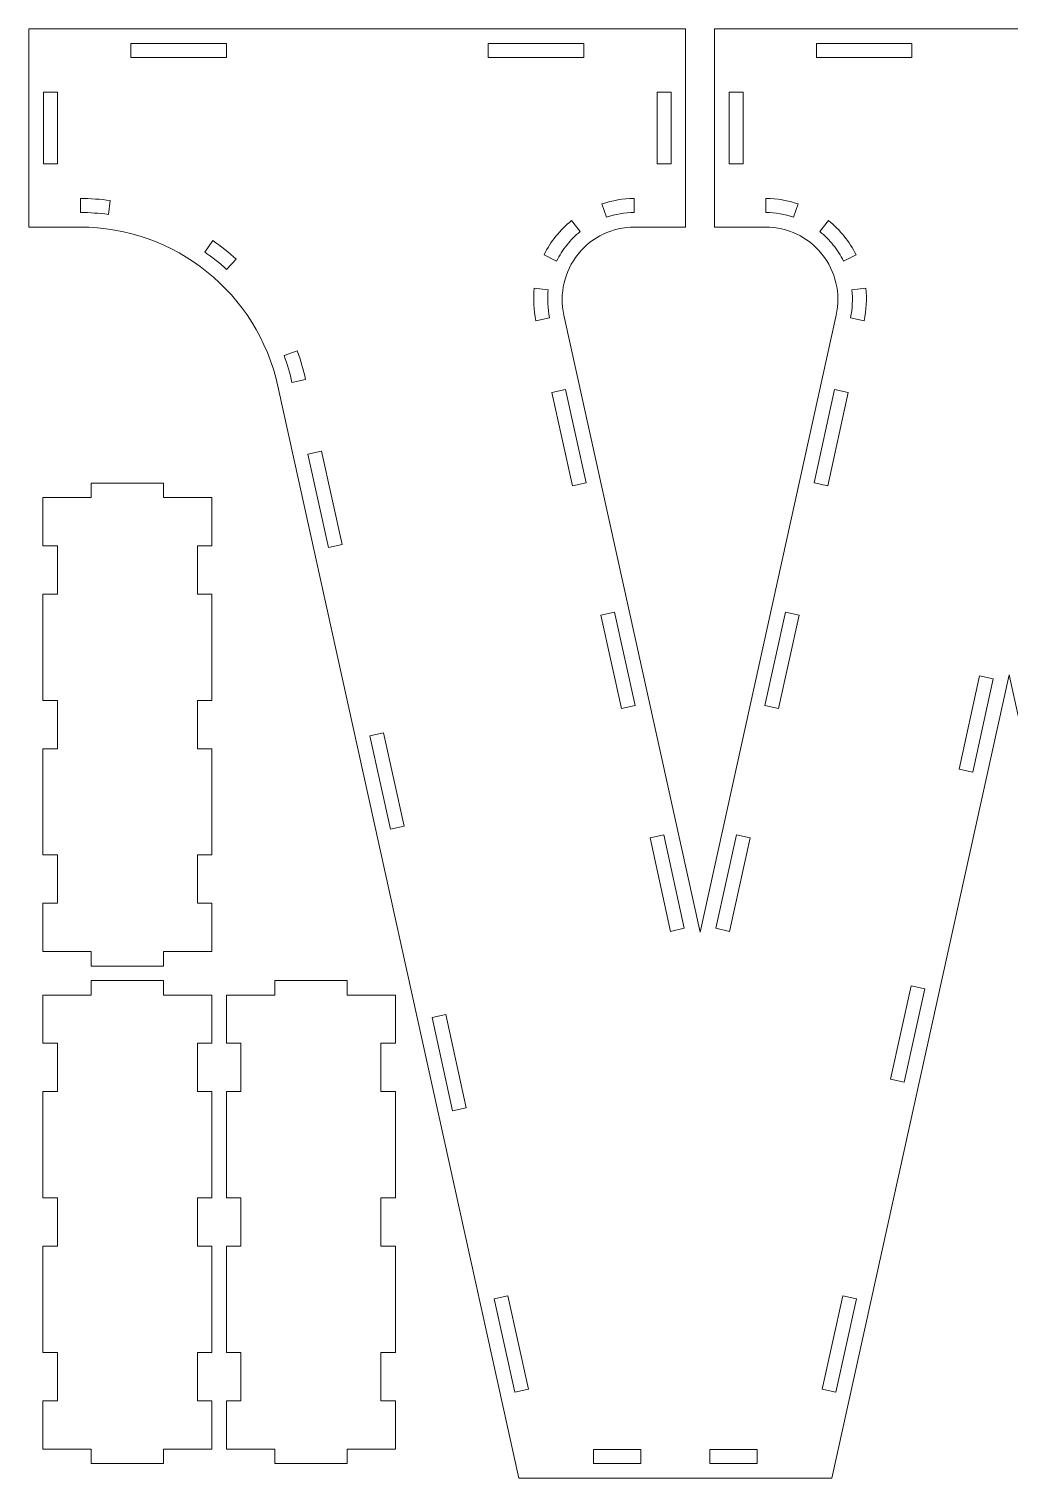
# Model space of a CAD drawing. Header units: millimetres. Extents: x -375 to 375, y -739 to 739.
# Drawn here: x -374.5 to -171.5, y -429.9 to -129.9 of the extents above; entities that cross this region are included whole.
import ezdxf

# ---------------------------------------------------------------- set-up
doc = ezdxf.new("R2010")
doc.units = ezdxf.units.MM
doc.header["$MEASUREMENT"] = 0
doc.layers.add('Camada 1', color=7, linetype='Continuous')

msp = doc.modelspace()

# ---------------------------------------------------------------- linework, layer by layer
at = {"layer": 'Camada 1', "color": 250, "lineweight": 20}
for points, knots in [([(-235.5279, -316.9664), (-235.5279, -316.9664), (-207.3209, -189.1781), (-207.3209, -189.1781), (-207.3209, -189.1781), (-206.3452, -184.7577), (-207.4393, -180.0799), (-210.2744, -176.5509), (-210.2744, -176.5509), (-213.1214, -173.0069), (-217.4222, -170.945), (-221.9682, -170.945), (-221.9682, -170.945), (-221.9682, -170.945), (-232.5279, -170.945), (-232.5279, -170.945), (-232.5279, -170.945), (-232.5279, -170.945), (-232.5279, -129.945), (-232.5279, -129.945), (-232.5279, -129.945), (-232.5279, -129.945), (-110.5281, -129.945), (-110.5281, -129.945), (-110.5281, -129.945), (-110.5281, -129.945), (-110.5281, -170.945), (-110.5281, -170.945), (-110.5281, -170.945), (-110.5281, -170.945), (-121.0878, -170.945), (-121.0878, -170.945), (-121.0878, -170.945), (-125.6337, -170.945), (-129.9346, -173.0067), (-132.7816, -176.5507), (-132.7816, -176.5507), (-135.6166, -180.0799), (-136.7109, -184.7576), (-135.7351, -189.1781), (-135.7351, -189.1781), (-135.7351, -189.1781), (-107.5281, -316.9664), (-107.5281, -316.9664), (-107.5281, -316.9664), (-107.5281, -316.9664), (-79.321, -189.1781), (-79.321, -189.1781), (-79.321, -189.1781), (-78.3453, -184.7577), (-79.4394, -180.0799), (-82.2745, -176.5509), (-82.2745, -176.5509), (-85.1215, -173.0069), (-89.4223, -170.945), (-93.9683, -170.945), (-93.9683, -170.945), (-93.9683, -170.945), (-104.5281, -170.945), (-104.5281, -170.945), (-104.5281, -170.945), (-104.5281, -170.945), (-104.5281, -129.945), (-104.5281, -129.945), (-104.5281, -129.945), (-104.5281, -129.945), (31.4718, -129.945), (31.4718, -129.945), (31.4718, -129.945), (31.4718, -129.945), (31.4718, -170.945), (31.4718, -170.945), (31.4718, -170.945), (31.4718, -170.945), (20.9121, -170.945), (20.9121, -170.945), (20.9121, -170.945), (1.2041, -170.945), (-15.8527, -184.6472), (-20.1006, -203.892), (-20.1006, -203.892), (-20.1006, -203.892), (-69.9977, -429.9447), (-69.9977, -429.9447), (-69.9977, -429.9447), (-69.9977, -429.9447), (-134.8176, -429.9447), (-134.8176, -429.9447), (-134.8176, -429.9447), (-134.8176, -429.9447), (-171.528, -263.6334), (-171.528, -263.6334), (-171.528, -263.6334), (-171.528, -263.6334), (-208.2384, -429.9447), (-208.2384, -429.9447), (-208.2384, -429.9447), (-208.2384, -429.9447), (-273.0583, -429.9447), (-273.0583, -429.9447), (-273.0583, -429.9447), (-273.0583, -429.9447), (-322.9555, -203.892), (-322.9555, -203.892), (-322.9555, -203.892), (-327.2034, -184.6473), (-344.2601, -170.945), (-363.9681, -170.945), (-363.9681, -170.945), (-363.9681, -170.945), (-374.5278, -170.945), (-374.5278, -170.945), (-374.5278, -170.945), (-374.5278, -170.945), (-374.5278, -129.945), (-374.5278, -129.945), (-374.5278, -129.945), (-374.5278, -129.945), (-238.5279, -129.945), (-238.5279, -129.945), (-238.5279, -129.945), (-238.5279, -129.945), (-238.5279, -170.945), (-238.5279, -170.945), (-238.5279, -170.945), (-238.5279, -170.945), (-249.0876, -170.945), (-249.0876, -170.945), (-249.0876, -170.945), (-253.6335, -170.945), (-257.9345, -173.0067), (-260.7815, -176.5507), (-260.7815, -176.5507), (-263.6165, -180.0799), (-264.7108, -184.7576), (-263.735, -189.1781), (-263.735, -189.1781), (-263.735, -189.1781), (-235.5279, -316.9664), (-235.5279, -316.9664)], [0, 0, 0, 0, 0.02777778, 0.02777778, 0.02777778, 0.02777778, 0.05555556, 0.05555556, 0.05555556, 0.05555556, 0.08333333, 0.08333333, 0.08333333, 0.08333333, 0.11111111, 0.11111111, 0.11111111, 0.11111111, 0.13888889, 0.13888889, 0.13888889, 0.13888889, 0.16666667, 0.16666667, 0.16666667, 0.16666667, 0.19444444, 0.19444444, 0.19444444, 0.19444444, 0.22222222, 0.22222222, 0.22222222, 0.22222222, 0.25, 0.25, 0.25, 0.25, 0.27777778, 0.27777778, 0.27777778, 0.27777778, 0.30555556, 0.30555556, 0.30555556, 0.30555556, 0.33333333, 0.33333333, 0.33333333, 0.33333333, 0.36111111, 0.36111111, 0.36111111, 0.36111111, 0.38888889, 0.38888889, 0.38888889, 0.38888889, 0.41666667, 0.41666667, 0.41666667, 0.41666667, 0.44444444, 0.44444444, 0.44444444, 0.44444444, 0.47222222, 0.47222222, 0.47222222, 0.47222222, 0.5, 0.5, 0.5, 0.5, 0.52777778, 0.52777778, 0.52777778, 0.52777778, 0.55555556, 0.55555556, 0.55555556, 0.55555556, 0.58333333, 0.58333333, 0.58333333, 0.58333333, 0.61111111, 0.61111111, 0.61111111, 0.61111111, 0.63888889, 0.63888889, 0.63888889, 0.63888889, 0.66666667, 0.66666667, 0.66666667, 0.66666667, 0.69444444, 0.69444444, 0.69444444, 0.69444444, 0.72222222, 0.72222222, 0.72222222, 0.72222222, 0.75, 0.75, 0.75, 0.75, 0.77777778, 0.77777778, 0.77777778, 0.77777778, 0.80555556, 0.80555556, 0.80555556, 0.80555556, 0.83333333, 0.83333333, 0.83333333, 0.83333333, 0.86111111, 0.86111111, 0.86111111, 0.86111111, 0.88888889, 0.88888889, 0.88888889, 0.88888889, 0.91666667, 0.91666667, 0.91666667, 0.91666667, 0.94444444, 0.94444444, 0.94444444, 0.94444444, 1, 1, 1, 1]), ([(-353.4278, -132.945), (-353.4278, -132.945), (-353.4278, -135.845), (-353.4278, -135.845), (-353.4278, -135.845), (-353.4278, -135.845), (-333.6278, -135.845), (-333.6278, -135.845), (-333.6278, -135.845), (-333.6278, -135.845), (-333.6278, -132.945), (-333.6278, -132.945), (-333.6278, -132.945), (-333.6278, -132.945), (-353.4278, -132.945), (-353.4278, -132.945)], [0, 0, 0, 0, 0.2, 0.2, 0.2, 0.2, 0.4, 0.4, 0.4, 0.4, 0.6, 0.6, 0.6, 0.6, 1, 1, 1, 1]), ([(-279.4279, -132.945), (-279.4279, -132.945), (-279.4279, -135.845), (-279.4279, -135.845), (-279.4279, -135.845), (-279.4279, -135.845), (-259.6279, -135.845), (-259.6279, -135.845), (-259.6279, -135.845), (-259.6279, -135.845), (-259.6279, -132.945), (-259.6279, -132.945), (-259.6279, -132.945), (-259.6279, -132.945), (-279.4279, -132.945), (-279.4279, -132.945)], [0, 0, 0, 0, 0.2, 0.2, 0.2, 0.2, 0.4, 0.4, 0.4, 0.4, 0.6, 0.6, 0.6, 0.6, 1, 1, 1, 1]), ([(-211.428, -132.945), (-211.428, -132.945), (-211.428, -135.845), (-211.428, -135.845), (-211.428, -135.845), (-211.428, -135.845), (-191.628, -135.845), (-191.628, -135.845), (-191.628, -135.845), (-191.628, -135.845), (-191.628, -132.945), (-191.628, -132.945), (-191.628, -132.945), (-191.628, -132.945), (-211.428, -132.945), (-211.428, -132.945)], [0, 0, 0, 0, 0.2, 0.2, 0.2, 0.2, 0.4, 0.4, 0.4, 0.4, 0.6, 0.6, 0.6, 0.6, 1, 1, 1, 1]), ([(-371.5278, -157.845), (-371.5278, -157.845), (-368.6278, -157.845), (-368.6278, -157.845), (-368.6278, -157.845), (-368.6278, -157.845), (-368.6278, -143.045), (-368.6278, -143.045), (-368.6278, -143.045), (-368.6278, -143.045), (-371.5278, -143.045), (-371.5278, -143.045), (-371.5278, -143.045), (-371.5278, -143.045), (-371.5278, -157.845), (-371.5278, -157.845)], [0, 0, 0, 0, 0.2, 0.2, 0.2, 0.2, 0.4, 0.4, 0.4, 0.4, 0.6, 0.6, 0.6, 0.6, 1, 1, 1, 1]), ([(-241.5279, -143.045), (-241.5279, -143.045), (-244.4279, -143.045), (-244.4279, -143.045), (-244.4279, -143.045), (-244.4279, -143.045), (-244.4279, -157.845), (-244.4279, -157.845), (-244.4279, -157.845), (-244.4279, -157.845), (-241.5279, -157.845), (-241.5279, -157.845), (-241.5279, -157.845), (-241.5279, -157.845), (-241.5279, -143.045), (-241.5279, -143.045)], [0, 0, 0, 0, 0.2, 0.2, 0.2, 0.2, 0.4, 0.4, 0.4, 0.4, 0.6, 0.6, 0.6, 0.6, 1, 1, 1, 1]), ([(-229.5279, -157.845), (-229.5279, -157.845), (-226.6279, -157.845), (-226.6279, -157.845), (-226.6279, -157.845), (-226.6279, -157.845), (-226.6279, -143.045), (-226.6279, -143.045), (-226.6279, -143.045), (-226.6279, -143.045), (-229.5279, -143.045), (-229.5279, -143.045), (-229.5279, -143.045), (-229.5279, -143.045), (-229.5279, -157.845), (-229.5279, -157.845)], [0, 0, 0, 0, 0.2, 0.2, 0.2, 0.2, 0.4, 0.4, 0.4, 0.4, 0.6, 0.6, 0.6, 0.6, 1, 1, 1, 1]), ([(-358.0803, -168.3296), (-358.0803, -168.3296), (-357.6948, -165.4576), (-357.6948, -165.4576), (-357.6948, -165.4576), (-359.741, -165.1872), (-361.8042, -165.0494), (-363.8681, -165.0451), (-363.8681, -165.0451), (-363.8681, -165.0451), (-363.8681, -167.9461), (-363.8681, -167.9461), (-363.8681, -167.9461), (-361.9115, -167.9504), (-359.9792, -168.0801), (-358.0803, -168.3296)], [0, 0, 0, 0, 0.2, 0.2, 0.2, 0.2, 0.4, 0.4, 0.4, 0.4, 0.6, 0.6, 0.6, 0.6, 1, 1, 1, 1]), ([(-249.1876, -167.9457), (-249.1876, -167.9457), (-249.1876, -165.0452), (-249.1876, -165.0452), (-249.1876, -165.0452), (-251.4578, -165.0561), (-253.7147, -165.4377), (-255.8623, -166.1735), (-255.8623, -166.1735), (-255.8623, -166.1735), (-254.909, -168.9127), (-254.909, -168.9127), (-254.909, -168.9127), (-253.087, -168.2899), (-251.1571, -167.9566), (-249.1876, -167.9457)], [0, 0, 0, 0, 0.2, 0.2, 0.2, 0.2, 0.4, 0.4, 0.4, 0.4, 0.6, 0.6, 0.6, 0.6, 1, 1, 1, 1]), ([(-216.1469, -168.9127), (-216.1469, -168.9127), (-215.1936, -166.1735), (-215.1936, -166.1735), (-215.1936, -166.1735), (-217.3412, -165.4377), (-219.5981, -165.0561), (-221.8683, -165.0452), (-221.8683, -165.0452), (-221.8683, -165.0452), (-221.8683, -167.9457), (-221.8683, -167.9457), (-221.8683, -167.9457), (-219.8988, -167.9566), (-217.9688, -168.2898), (-216.1469, -168.9127)], [0, 0, 0, 0, 0.2, 0.2, 0.2, 0.2, 0.4, 0.4, 0.4, 0.4, 0.6, 0.6, 0.6, 0.6, 1, 1, 1, 1]), ([(-260.3405, -171.8964), (-260.3405, -171.8964), (-262.141, -169.6227), (-262.141, -169.6227), (-262.141, -169.6227), (-264.5376, -171.5393), (-266.4848, -173.9632), (-267.8398, -176.7166), (-267.8398, -176.7166), (-267.8398, -176.7166), (-265.2314, -177.9847), (-265.2314, -177.9847), (-265.2314, -177.9847), (-264.6559, -176.8175), (-263.9507, -175.7056), (-263.1203, -174.6719), (-263.1203, -174.6719), (-262.2899, -173.6382), (-261.3562, -172.7099), (-260.3405, -171.8964)], [0, 0, 0, 0, 0.16666667, 0.16666667, 0.16666667, 0.16666667, 0.33333333, 0.33333333, 0.33333333, 0.33333333, 0.5, 0.5, 0.5, 0.5, 0.66666667, 0.66666667, 0.66666667, 0.66666667, 1, 1, 1, 1]), ([(-205.8245, -177.9847), (-205.8245, -177.9847), (-203.2161, -176.7166), (-203.2161, -176.7166), (-203.2161, -176.7166), (-204.5711, -173.9632), (-206.5183, -171.5393), (-208.9149, -169.6227), (-208.9149, -169.6227), (-208.9149, -169.6227), (-210.7155, -171.8964), (-210.7155, -171.8964), (-210.7155, -171.8964), (-209.6998, -172.7099), (-208.766, -173.6383), (-207.9356, -174.672), (-207.9356, -174.672), (-207.1052, -175.7057), (-206.4, -176.8175), (-205.8245, -177.9847)], [0, 0, 0, 0, 0.16666667, 0.16666667, 0.16666667, 0.16666667, 0.33333333, 0.33333333, 0.33333333, 0.33333333, 0.5, 0.5, 0.5, 0.5, 0.66666667, 0.66666667, 0.66666667, 0.66666667, 1, 1, 1, 1]), ([(-333.5835, -179.7528), (-333.5835, -179.7528), (-331.6202, -177.6177), (-331.6202, -177.6177), (-331.6202, -177.6177), (-333.1424, -176.2239), (-334.7545, -174.9289), (-336.4436, -173.7428), (-336.4436, -173.7428), (-336.4436, -173.7428), (-338.1054, -176.1202), (-338.1054, -176.1202), (-338.1054, -176.1202), (-336.5219, -177.2329), (-335.0113, -178.4463), (-333.5835, -179.7528)], [0, 0, 0, 0, 0.2, 0.2, 0.2, 0.2, 0.4, 0.4, 0.4, 0.4, 0.6, 0.6, 0.6, 0.6, 1, 1, 1, 1]), ([(-266.9742, -183.9314), (-266.9742, -183.9314), (-269.8546, -183.5911), (-269.8546, -183.5911), (-269.8546, -183.5911), (-270.1098, -185.8438), (-269.9956, -188.1359), (-269.5176, -190.352), (-269.5176, -190.352), (-269.5176, -190.352), (-266.6854, -189.7269), (-266.6854, -189.7269), (-266.6854, -189.7269), (-267.0992, -187.8013), (-267.1898, -185.8448), (-266.9742, -183.9314)], [0, 0, 0, 0, 0.2, 0.2, 0.2, 0.2, 0.4, 0.4, 0.4, 0.4, 0.6, 0.6, 0.6, 0.6, 1, 1, 1, 1]), ([(-204.3705, -189.7269), (-204.3705, -189.7269), (-201.5383, -190.352), (-201.5383, -190.352), (-201.5383, -190.352), (-201.0603, -188.1359), (-200.9461, -185.8439), (-201.2013, -183.5912), (-201.2013, -183.5912), (-201.2013, -183.5912), (-204.0816, -183.9314), (-204.0816, -183.9314), (-204.0816, -183.9314), (-203.8662, -185.8449), (-203.9566, -187.8013), (-204.3705, -189.7269)], [0, 0, 0, 0, 0.2, 0.2, 0.2, 0.2, 0.4, 0.4, 0.4, 0.4, 0.6, 0.6, 0.6, 0.6, 1, 1, 1, 1]), ([(-320.0486, -203.148), (-320.0486, -203.148), (-317.2158, -202.5227), (-317.2158, -202.5227), (-317.2158, -202.5227), (-317.6649, -200.5082), (-318.2443, -198.5232), (-318.9493, -196.5834), (-318.9493, -196.5834), (-318.9493, -196.5834), (-321.6706, -197.5789), (-321.6706, -197.5789), (-321.6706, -197.5789), (-321.0177, -199.3794), (-320.4745, -201.2382), (-320.0486, -203.148)], [0, 0, 0, 0, 0.2, 0.2, 0.2, 0.2, 0.4, 0.4, 0.4, 0.4, 0.6, 0.6, 0.6, 0.6, 1, 1, 1, 1]), ([(-263.4098, -204.5698), (-263.4098, -204.5698), (-266.2416, -205.1948), (-266.2416, -205.1948), (-266.2416, -205.1948), (-266.2416, -205.1948), (-261.9738, -224.5294), (-261.9738, -224.5294), (-261.9738, -224.5294), (-261.9738, -224.5294), (-259.142, -223.9044), (-259.142, -223.9044), (-259.142, -223.9044), (-259.142, -223.9044), (-263.4098, -204.5698), (-263.4098, -204.5698)], [0, 0, 0, 0, 0.2, 0.2, 0.2, 0.2, 0.4, 0.4, 0.4, 0.4, 0.6, 0.6, 0.6, 0.6, 1, 1, 1, 1]), ([(-211.9139, -223.9044), (-211.9139, -223.9044), (-209.0821, -224.5294), (-209.0821, -224.5294), (-209.0821, -224.5294), (-209.0821, -224.5294), (-204.8143, -205.1948), (-204.8143, -205.1948), (-204.8143, -205.1948), (-204.8143, -205.1948), (-207.6461, -204.5698), (-207.6461, -204.5698), (-207.6461, -204.5698), (-207.6461, -204.5698), (-211.9139, -223.9044), (-211.9139, -223.9044)], [0, 0, 0, 0, 0.2, 0.2, 0.2, 0.2, 0.4, 0.4, 0.4, 0.4, 0.6, 0.6, 0.6, 0.6, 1, 1, 1, 1]), ([(-312.5035, -237.325), (-312.5035, -237.325), (-309.6717, -236.7), (-309.6717, -236.7), (-309.6717, -236.7), (-309.6717, -236.7), (-313.9395, -217.3654), (-313.9395, -217.3654), (-313.9395, -217.3654), (-313.9395, -217.3654), (-316.7713, -217.9905), (-316.7713, -217.9905), (-316.7713, -217.9905), (-316.7713, -217.9905), (-312.5035, -237.325), (-312.5035, -237.325)], [0, 0, 0, 0, 0.2, 0.2, 0.2, 0.2, 0.4, 0.4, 0.4, 0.4, 0.6, 0.6, 0.6, 0.6, 1, 1, 1, 1]), ([(-336.6278, -320.9447), (-336.6278, -320.9447), (-346.6278, -320.9447), (-346.6278, -320.9447), (-346.6278, -320.9447), (-346.6278, -320.9447), (-346.6278, -323.9447), (-346.6278, -323.9447), (-346.6278, -323.9447), (-346.6278, -323.9447), (-361.6278, -323.9447), (-361.6278, -323.9447), (-361.6278, -323.9447), (-361.6278, -323.9447), (-361.6278, -320.9447), (-361.6278, -320.9447), (-361.6278, -320.9447), (-361.6278, -320.9447), (-371.6278, -320.9447), (-371.6278, -320.9447), (-371.6278, -320.9447), (-371.6278, -320.9447), (-371.6278, -310.9447), (-371.6278, -310.9447), (-371.6278, -310.9447), (-371.6278, -310.9447), (-368.6278, -310.9447), (-368.6278, -310.9447), (-368.6278, -310.9447), (-368.6278, -310.9447), (-368.6278, -300.9447), (-368.6278, -300.9447), (-368.6278, -300.9447), (-368.6278, -300.9447), (-371.6278, -300.9447), (-371.6278, -300.9447), (-371.6278, -300.9447), (-371.6278, -300.9447), (-371.6278, -278.9447), (-371.6278, -278.9447), (-371.6278, -278.9447), (-371.6278, -278.9447), (-368.6278, -278.9447), (-368.6278, -278.9447), (-368.6278, -278.9447), (-368.6278, -278.9447), (-368.6278, -268.9447), (-368.6278, -268.9447), (-368.6278, -268.9447), (-368.6278, -268.9447), (-371.6278, -268.9447), (-371.6278, -268.9447), (-371.6278, -268.9447), (-371.6278, -268.9447), (-371.6278, -246.9447), (-371.6278, -246.9447), (-371.6278, -246.9447), (-371.6278, -246.9447), (-368.6278, -246.9447), (-368.6278, -246.9447), (-368.6278, -246.9447), (-368.6278, -246.9447), (-368.6278, -236.9447), (-368.6278, -236.9447), (-368.6278, -236.9447), (-368.6278, -236.9447), (-371.6278, -236.9447), (-371.6278, -236.9447), (-371.6278, -236.9447), (-371.6278, -236.9447), (-371.6278, -226.9447), (-371.6278, -226.9447), (-371.6278, -226.9447), (-371.6278, -226.9447), (-361.6278, -226.9447), (-361.6278, -226.9447), (-361.6278, -226.9447), (-361.6278, -226.9447), (-361.6278, -223.9447), (-361.6278, -223.9447), (-361.6278, -223.9447), (-361.6278, -223.9447), (-346.6278, -223.9447), (-346.6278, -223.9447), (-346.6278, -223.9447), (-346.6278, -223.9447), (-346.6278, -226.9447), (-346.6278, -226.9447), (-346.6278, -226.9447), (-346.6278, -226.9447), (-336.6278, -226.9447), (-336.6278, -226.9447), (-336.6278, -226.9447), (-336.6278, -226.9447), (-336.6278, -236.9447), (-336.6278, -236.9447), (-336.6278, -236.9447), (-336.6278, -236.9447), (-339.6278, -236.9447), (-339.6278, -236.9447), (-339.6278, -236.9447), (-339.6278, -236.9447), (-339.6278, -246.9447), (-339.6278, -246.9447), (-339.6278, -246.9447), (-339.6278, -246.9447), (-336.6278, -246.9447), (-336.6278, -246.9447), (-336.6278, -246.9447), (-336.6278, -246.9447), (-336.6278, -268.9447), (-336.6278, -268.9447), (-336.6278, -268.9447), (-336.6278, -268.9447), (-339.6278, -268.9447), (-339.6278, -268.9447), (-339.6278, -268.9447), (-339.6278, -268.9447), (-339.6278, -278.9447), (-339.6278, -278.9447), (-339.6278, -278.9447), (-339.6278, -278.9447), (-336.6278, -278.9447), (-336.6278, -278.9447), (-336.6278, -278.9447), (-336.6278, -278.9447), (-336.6278, -300.9447), (-336.6278, -300.9447), (-336.6278, -300.9447), (-336.6278, -300.9447), (-339.6278, -300.9447), (-339.6278, -300.9447), (-339.6278, -300.9447), (-339.6278, -300.9447), (-339.6278, -310.9447), (-339.6278, -310.9447), (-339.6278, -310.9447), (-339.6278, -310.9447), (-336.6278, -310.9447), (-336.6278, -310.9447), (-336.6278, -310.9447), (-336.6278, -310.9447), (-336.6278, -320.9447), (-336.6278, -320.9447)], [0, 0, 0, 0, 0.02702703, 0.02702703, 0.02702703, 0.02702703, 0.05405405, 0.05405405, 0.05405405, 0.05405405, 0.08108108, 0.08108108, 0.08108108, 0.08108108, 0.10810811, 0.10810811, 0.10810811, 0.10810811, 0.13513514, 0.13513514, 0.13513514, 0.13513514, 0.16216216, 0.16216216, 0.16216216, 0.16216216, 0.18918919, 0.18918919, 0.18918919, 0.18918919, 0.21621622, 0.21621622, 0.21621622, 0.21621622, 0.24324324, 0.24324324, 0.24324324, 0.24324324, 0.27027027, 0.27027027, 0.27027027, 0.27027027, 0.2972973, 0.2972973, 0.2972973, 0.2972973, 0.32432432, 0.32432432, 0.32432432, 0.32432432, 0.35135135, 0.35135135, 0.35135135, 0.35135135, 0.37837838, 0.37837838, 0.37837838, 0.37837838, 0.40540541, 0.40540541, 0.40540541, 0.40540541, 0.43243243, 0.43243243, 0.43243243, 0.43243243, 0.45945946, 0.45945946, 0.45945946, 0.45945946, 0.48648649, 0.48648649, 0.48648649, 0.48648649, 0.51351351, 0.51351351, 0.51351351, 0.51351351, 0.54054054, 0.54054054, 0.54054054, 0.54054054, 0.56756757, 0.56756757, 0.56756757, 0.56756757, 0.59459459, 0.59459459, 0.59459459, 0.59459459, 0.62162162, 0.62162162, 0.62162162, 0.62162162, 0.64864865, 0.64864865, 0.64864865, 0.64864865, 0.67567568, 0.67567568, 0.67567568, 0.67567568, 0.7027027, 0.7027027, 0.7027027, 0.7027027, 0.72972973, 0.72972973, 0.72972973, 0.72972973, 0.75675676, 0.75675676, 0.75675676, 0.75675676, 0.78378378, 0.78378378, 0.78378378, 0.78378378, 0.81081081, 0.81081081, 0.81081081, 0.81081081, 0.83783784, 0.83783784, 0.83783784, 0.83783784, 0.86486486, 0.86486486, 0.86486486, 0.86486486, 0.89189189, 0.89189189, 0.89189189, 0.89189189, 0.91891892, 0.91891892, 0.91891892, 0.91891892, 0.94594595, 0.94594595, 0.94594595, 0.94594595, 1, 1, 1, 1]), ([(-253.2301, -250.6875), (-253.2301, -250.6875), (-256.0619, -251.3125), (-256.0619, -251.3125), (-256.0619, -251.3125), (-256.0619, -251.3125), (-251.7941, -270.6471), (-251.7941, -270.6471), (-251.7941, -270.6471), (-251.7941, -270.6471), (-248.9623, -270.0221), (-248.9623, -270.0221), (-248.9623, -270.0221), (-248.9623, -270.0221), (-253.2301, -250.6875), (-253.2301, -250.6875)], [0, 0, 0, 0, 0.2, 0.2, 0.2, 0.2, 0.4, 0.4, 0.4, 0.4, 0.6, 0.6, 0.6, 0.6, 1, 1, 1, 1]), ([(-222.0936, -270.0221), (-222.0936, -270.0221), (-219.2618, -270.6471), (-219.2618, -270.6471), (-219.2618, -270.6471), (-219.2618, -270.6471), (-214.994, -251.3125), (-214.994, -251.3125), (-214.994, -251.3125), (-214.994, -251.3125), (-217.8258, -250.6875), (-217.8258, -250.6875), (-217.8258, -250.6875), (-217.8258, -250.6875), (-222.0936, -270.0221), (-222.0936, -270.0221)], [0, 0, 0, 0, 0.2, 0.2, 0.2, 0.2, 0.4, 0.4, 0.4, 0.4, 0.6, 0.6, 0.6, 0.6, 1, 1, 1, 1]), ([(-174.7827, -264.4603), (-174.7827, -264.4603), (-177.6145, -263.8352), (-177.6145, -263.8352), (-177.6145, -263.8352), (-177.6145, -263.8352), (-181.8823, -283.1697), (-181.8823, -283.1697), (-181.8823, -283.1697), (-181.8823, -283.1697), (-179.0505, -283.7947), (-179.0505, -283.7947), (-179.0505, -283.7947), (-179.0505, -283.7947), (-174.7827, -264.4603), (-174.7827, -264.4603)], [0, 0, 0, 0, 0.2, 0.2, 0.2, 0.2, 0.4, 0.4, 0.4, 0.4, 0.6, 0.6, 0.6, 0.6, 1, 1, 1, 1]), ([(-299.6367, -295.6166), (-299.6367, -295.6166), (-296.8048, -294.9915), (-296.8048, -294.9915), (-296.8048, -294.9915), (-296.8048, -294.9915), (-301.0726, -275.657), (-301.0726, -275.657), (-301.0726, -275.657), (-301.0726, -275.657), (-303.9044, -276.282), (-303.9044, -276.282), (-303.9044, -276.282), (-303.9044, -276.282), (-299.6367, -295.6166), (-299.6367, -295.6166)], [0, 0, 0, 0, 0.2, 0.2, 0.2, 0.2, 0.4, 0.4, 0.4, 0.4, 0.6, 0.6, 0.6, 0.6, 1, 1, 1, 1]), ([(-243.0504, -296.8051), (-243.0504, -296.8051), (-245.8822, -297.4301), (-245.8822, -297.4301), (-245.8822, -297.4301), (-245.8822, -297.4301), (-241.6144, -316.7647), (-241.6144, -316.7647), (-241.6144, -316.7647), (-241.6144, -316.7647), (-238.7826, -316.1396), (-238.7826, -316.1396), (-238.7826, -316.1396), (-238.7826, -316.1396), (-243.0504, -296.8051), (-243.0504, -296.8051)], [0, 0, 0, 0, 0.2, 0.2, 0.2, 0.2, 0.4, 0.4, 0.4, 0.4, 0.6, 0.6, 0.6, 0.6, 1, 1, 1, 1]), ([(-232.2732, -316.1396), (-232.2732, -316.1396), (-229.4414, -316.7647), (-229.4414, -316.7647), (-229.4414, -316.7647), (-229.4414, -316.7647), (-225.1736, -297.4301), (-225.1736, -297.4301), (-225.1736, -297.4301), (-225.1736, -297.4301), (-228.0054, -296.8051), (-228.0054, -296.8051), (-228.0054, -296.8051), (-228.0054, -296.8051), (-232.2732, -316.1396), (-232.2732, -316.1396)], [0, 0, 0, 0, 0.2, 0.2, 0.2, 0.2, 0.4, 0.4, 0.4, 0.4, 0.6, 0.6, 0.6, 0.6, 1, 1, 1, 1]), ([(-336.6278, -329.9447), (-336.6278, -329.9447), (-346.6278, -329.9447), (-346.6278, -329.9447), (-346.6278, -329.9447), (-346.6278, -329.9447), (-346.6278, -326.9447), (-346.6278, -326.9447), (-346.6278, -326.9447), (-346.6278, -326.9447), (-361.6278, -326.9447), (-361.6278, -326.9447), (-361.6278, -326.9447), (-361.6278, -326.9447), (-361.6278, -329.9447), (-361.6278, -329.9447), (-361.6278, -329.9447), (-361.6278, -329.9447), (-371.6278, -329.9447), (-371.6278, -329.9447), (-371.6278, -329.9447), (-371.6278, -329.9447), (-371.6278, -339.9447), (-371.6278, -339.9447), (-371.6278, -339.9447), (-371.6278, -339.9447), (-368.6278, -339.9447), (-368.6278, -339.9447), (-368.6278, -339.9447), (-368.6278, -339.9447), (-368.6278, -349.9447), (-368.6278, -349.9447), (-368.6278, -349.9447), (-368.6278, -349.9447), (-371.6278, -349.9447), (-371.6278, -349.9447), (-371.6278, -349.9447), (-371.6278, -349.9447), (-371.6278, -371.9447), (-371.6278, -371.9447), (-371.6278, -371.9447), (-371.6278, -371.9447), (-368.6278, -371.9447), (-368.6278, -371.9447), (-368.6278, -371.9447), (-368.6278, -371.9447), (-368.6278, -381.9447), (-368.6278, -381.9447), (-368.6278, -381.9447), (-368.6278, -381.9447), (-371.6278, -381.9447), (-371.6278, -381.9447), (-371.6278, -381.9447), (-371.6278, -381.9447), (-371.6278, -403.9447), (-371.6278, -403.9447), (-371.6278, -403.9447), (-371.6278, -403.9447), (-368.6278, -403.9447), (-368.6278, -403.9447), (-368.6278, -403.9447), (-368.6278, -403.9447), (-368.6278, -413.9447), (-368.6278, -413.9447), (-368.6278, -413.9447), (-368.6278, -413.9447), (-371.6278, -413.9447), (-371.6278, -413.9447), (-371.6278, -413.9447), (-371.6278, -413.9447), (-371.6278, -423.9447), (-371.6278, -423.9447), (-371.6278, -423.9447), (-371.6278, -423.9447), (-361.6278, -423.9447), (-361.6278, -423.9447), (-361.6278, -423.9447), (-361.6278, -423.9447), (-361.6278, -426.9447), (-361.6278, -426.9447), (-361.6278, -426.9447), (-361.6278, -426.9447), (-346.6278, -426.9447), (-346.6278, -426.9447), (-346.6278, -426.9447), (-346.6278, -426.9447), (-346.6278, -423.9447), (-346.6278, -423.9447), (-346.6278, -423.9447), (-346.6278, -423.9447), (-336.6278, -423.9447), (-336.6278, -423.9447), (-336.6278, -423.9447), (-336.6278, -423.9447), (-336.6278, -413.9447), (-336.6278, -413.9447), (-336.6278, -413.9447), (-336.6278, -413.9447), (-339.6278, -413.9447), (-339.6278, -413.9447), (-339.6278, -413.9447), (-339.6278, -413.9447), (-339.6278, -403.9447), (-339.6278, -403.9447), (-339.6278, -403.9447), (-339.6278, -403.9447), (-336.6278, -403.9447), (-336.6278, -403.9447), (-336.6278, -403.9447), (-336.6278, -403.9447), (-336.6278, -381.9447), (-336.6278, -381.9447), (-336.6278, -381.9447), (-336.6278, -381.9447), (-339.6278, -381.9447), (-339.6278, -381.9447), (-339.6278, -381.9447), (-339.6278, -381.9447), (-339.6278, -371.9447), (-339.6278, -371.9447), (-339.6278, -371.9447), (-339.6278, -371.9447), (-336.6278, -371.9447), (-336.6278, -371.9447), (-336.6278, -371.9447), (-336.6278, -371.9447), (-336.6278, -349.9447), (-336.6278, -349.9447), (-336.6278, -349.9447), (-336.6278, -349.9447), (-339.6278, -349.9447), (-339.6278, -349.9447), (-339.6278, -349.9447), (-339.6278, -349.9447), (-339.6278, -339.9447), (-339.6278, -339.9447), (-339.6278, -339.9447), (-339.6278, -339.9447), (-336.6278, -339.9447), (-336.6278, -339.9447), (-336.6278, -339.9447), (-336.6278, -339.9447), (-336.6278, -329.9447), (-336.6278, -329.9447)], [0, 0, 0, 0, 0.02702703, 0.02702703, 0.02702703, 0.02702703, 0.05405405, 0.05405405, 0.05405405, 0.05405405, 0.08108108, 0.08108108, 0.08108108, 0.08108108, 0.10810811, 0.10810811, 0.10810811, 0.10810811, 0.13513514, 0.13513514, 0.13513514, 0.13513514, 0.16216216, 0.16216216, 0.16216216, 0.16216216, 0.18918919, 0.18918919, 0.18918919, 0.18918919, 0.21621622, 0.21621622, 0.21621622, 0.21621622, 0.24324324, 0.24324324, 0.24324324, 0.24324324, 0.27027027, 0.27027027, 0.27027027, 0.27027027, 0.2972973, 0.2972973, 0.2972973, 0.2972973, 0.32432432, 0.32432432, 0.32432432, 0.32432432, 0.35135135, 0.35135135, 0.35135135, 0.35135135, 0.37837838, 0.37837838, 0.37837838, 0.37837838, 0.40540541, 0.40540541, 0.40540541, 0.40540541, 0.43243243, 0.43243243, 0.43243243, 0.43243243, 0.45945946, 0.45945946, 0.45945946, 0.45945946, 0.48648649, 0.48648649, 0.48648649, 0.48648649, 0.51351351, 0.51351351, 0.51351351, 0.51351351, 0.54054054, 0.54054054, 0.54054054, 0.54054054, 0.56756757, 0.56756757, 0.56756757, 0.56756757, 0.59459459, 0.59459459, 0.59459459, 0.59459459, 0.62162162, 0.62162162, 0.62162162, 0.62162162, 0.64864865, 0.64864865, 0.64864865, 0.64864865, 0.67567568, 0.67567568, 0.67567568, 0.67567568, 0.7027027, 0.7027027, 0.7027027, 0.7027027, 0.72972973, 0.72972973, 0.72972973, 0.72972973, 0.75675676, 0.75675676, 0.75675676, 0.75675676, 0.78378378, 0.78378378, 0.78378378, 0.78378378, 0.81081081, 0.81081081, 0.81081081, 0.81081081, 0.83783784, 0.83783784, 0.83783784, 0.83783784, 0.86486486, 0.86486486, 0.86486486, 0.86486486, 0.89189189, 0.89189189, 0.89189189, 0.89189189, 0.91891892, 0.91891892, 0.91891892, 0.91891892, 0.94594595, 0.94594595, 0.94594595, 0.94594595, 1, 1, 1, 1]), ([(-298.6278, -329.9447), (-298.6278, -329.9447), (-308.6278, -329.9447), (-308.6278, -329.9447), (-308.6278, -329.9447), (-308.6278, -329.9447), (-308.6278, -326.9447), (-308.6278, -326.9447), (-308.6278, -326.9447), (-308.6278, -326.9447), (-323.6278, -326.9447), (-323.6278, -326.9447), (-323.6278, -326.9447), (-323.6278, -326.9447), (-323.6278, -329.9447), (-323.6278, -329.9447), (-323.6278, -329.9447), (-323.6278, -329.9447), (-333.6278, -329.9447), (-333.6278, -329.9447), (-333.6278, -329.9447), (-333.6278, -329.9447), (-333.6278, -339.9447), (-333.6278, -339.9447), (-333.6278, -339.9447), (-333.6278, -339.9447), (-330.6278, -339.9447), (-330.6278, -339.9447), (-330.6278, -339.9447), (-330.6278, -339.9447), (-330.6278, -349.9447), (-330.6278, -349.9447), (-330.6278, -349.9447), (-330.6278, -349.9447), (-333.6278, -349.9447), (-333.6278, -349.9447), (-333.6278, -349.9447), (-333.6278, -349.9447), (-333.6278, -371.9447), (-333.6278, -371.9447), (-333.6278, -371.9447), (-333.6278, -371.9447), (-330.6278, -371.9447), (-330.6278, -371.9447), (-330.6278, -371.9447), (-330.6278, -371.9447), (-330.6278, -381.9447), (-330.6278, -381.9447), (-330.6278, -381.9447), (-330.6278, -381.9447), (-333.6278, -381.9447), (-333.6278, -381.9447), (-333.6278, -381.9447), (-333.6278, -381.9447), (-333.6278, -403.9447), (-333.6278, -403.9447), (-333.6278, -403.9447), (-333.6278, -403.9447), (-330.6278, -403.9447), (-330.6278, -403.9447), (-330.6278, -403.9447), (-330.6278, -403.9447), (-330.6278, -413.9447), (-330.6278, -413.9447), (-330.6278, -413.9447), (-330.6278, -413.9447), (-333.6278, -413.9447), (-333.6278, -413.9447), (-333.6278, -413.9447), (-333.6278, -413.9447), (-333.6278, -423.9447), (-333.6278, -423.9447), (-333.6278, -423.9447), (-333.6278, -423.9447), (-323.6278, -423.9447), (-323.6278, -423.9447), (-323.6278, -423.9447), (-323.6278, -423.9447), (-323.6278, -426.9447), (-323.6278, -426.9447), (-323.6278, -426.9447), (-323.6278, -426.9447), (-308.6278, -426.9447), (-308.6278, -426.9447), (-308.6278, -426.9447), (-308.6278, -426.9447), (-308.6278, -423.9447), (-308.6278, -423.9447), (-308.6278, -423.9447), (-308.6278, -423.9447), (-298.6278, -423.9447), (-298.6278, -423.9447), (-298.6278, -423.9447), (-298.6278, -423.9447), (-298.6278, -413.9447), (-298.6278, -413.9447), (-298.6278, -413.9447), (-298.6278, -413.9447), (-301.6278, -413.9447), (-301.6278, -413.9447), (-301.6278, -413.9447), (-301.6278, -413.9447), (-301.6278, -403.9447), (-301.6278, -403.9447), (-301.6278, -403.9447), (-301.6278, -403.9447), (-298.6278, -403.9447), (-298.6278, -403.9447), (-298.6278, -403.9447), (-298.6278, -403.9447), (-298.6278, -381.9447), (-298.6278, -381.9447), (-298.6278, -381.9447), (-298.6278, -381.9447), (-301.6278, -381.9447), (-301.6278, -381.9447), (-301.6278, -381.9447), (-301.6278, -381.9447), (-301.6278, -371.9447), (-301.6278, -371.9447), (-301.6278, -371.9447), (-301.6278, -371.9447), (-298.6278, -371.9447), (-298.6278, -371.9447), (-298.6278, -371.9447), (-298.6278, -371.9447), (-298.6278, -349.9447), (-298.6278, -349.9447), (-298.6278, -349.9447), (-298.6278, -349.9447), (-301.6278, -349.9447), (-301.6278, -349.9447), (-301.6278, -349.9447), (-301.6278, -349.9447), (-301.6278, -339.9447), (-301.6278, -339.9447), (-301.6278, -339.9447), (-301.6278, -339.9447), (-298.6278, -339.9447), (-298.6278, -339.9447), (-298.6278, -339.9447), (-298.6278, -339.9447), (-298.6278, -329.9447), (-298.6278, -329.9447)], [0, 0, 0, 0, 0.02702703, 0.02702703, 0.02702703, 0.02702703, 0.05405405, 0.05405405, 0.05405405, 0.05405405, 0.08108108, 0.08108108, 0.08108108, 0.08108108, 0.10810811, 0.10810811, 0.10810811, 0.10810811, 0.13513514, 0.13513514, 0.13513514, 0.13513514, 0.16216216, 0.16216216, 0.16216216, 0.16216216, 0.18918919, 0.18918919, 0.18918919, 0.18918919, 0.21621622, 0.21621622, 0.21621622, 0.21621622, 0.24324324, 0.24324324, 0.24324324, 0.24324324, 0.27027027, 0.27027027, 0.27027027, 0.27027027, 0.2972973, 0.2972973, 0.2972973, 0.2972973, 0.32432432, 0.32432432, 0.32432432, 0.32432432, 0.35135135, 0.35135135, 0.35135135, 0.35135135, 0.37837838, 0.37837838, 0.37837838, 0.37837838, 0.40540541, 0.40540541, 0.40540541, 0.40540541, 0.43243243, 0.43243243, 0.43243243, 0.43243243, 0.45945946, 0.45945946, 0.45945946, 0.45945946, 0.48648649, 0.48648649, 0.48648649, 0.48648649, 0.51351351, 0.51351351, 0.51351351, 0.51351351, 0.54054054, 0.54054054, 0.54054054, 0.54054054, 0.56756757, 0.56756757, 0.56756757, 0.56756757, 0.59459459, 0.59459459, 0.59459459, 0.59459459, 0.62162162, 0.62162162, 0.62162162, 0.62162162, 0.64864865, 0.64864865, 0.64864865, 0.64864865, 0.67567568, 0.67567568, 0.67567568, 0.67567568, 0.7027027, 0.7027027, 0.7027027, 0.7027027, 0.72972973, 0.72972973, 0.72972973, 0.72972973, 0.75675676, 0.75675676, 0.75675676, 0.75675676, 0.78378378, 0.78378378, 0.78378378, 0.78378378, 0.81081081, 0.81081081, 0.81081081, 0.81081081, 0.83783784, 0.83783784, 0.83783784, 0.83783784, 0.86486486, 0.86486486, 0.86486486, 0.86486486, 0.89189189, 0.89189189, 0.89189189, 0.89189189, 0.91891892, 0.91891892, 0.91891892, 0.91891892, 0.94594595, 0.94594595, 0.94594595, 0.94594595, 1, 1, 1, 1]), ([(-188.9543, -328.6626), (-188.9543, -328.6626), (-191.7861, -328.0376), (-191.7861, -328.0376), (-191.7861, -328.0376), (-191.7861, -328.0376), (-196.0539, -347.3722), (-196.0539, -347.3722), (-196.0539, -347.3722), (-196.0539, -347.3722), (-193.2221, -347.9972), (-193.2221, -347.9972), (-193.2221, -347.9972), (-193.2221, -347.9972), (-188.9543, -328.6626), (-188.9543, -328.6626)], [0, 0, 0, 0, 0.2, 0.2, 0.2, 0.2, 0.4, 0.4, 0.4, 0.4, 0.6, 0.6, 0.6, 0.6, 1, 1, 1, 1]), ([(-286.7698, -353.9081), (-286.7698, -353.9081), (-283.938, -353.2831), (-283.938, -353.2831), (-283.938, -353.2831), (-283.938, -353.2831), (-288.2058, -333.9485), (-288.2058, -333.9485), (-288.2058, -333.9485), (-288.2058, -333.9485), (-291.0376, -334.5736), (-291.0376, -334.5736), (-291.0376, -334.5736), (-291.0376, -334.5736), (-286.7698, -353.9081), (-286.7698, -353.9081)], [0, 0, 0, 0, 0.2, 0.2, 0.2, 0.2, 0.4, 0.4, 0.4, 0.4, 0.6, 0.6, 0.6, 0.6, 1, 1, 1, 1]), ([(-273.903, -412.1997), (-273.903, -412.1997), (-271.0711, -411.5746), (-271.0711, -411.5746), (-271.0711, -411.5746), (-271.0711, -411.5746), (-275.3389, -392.24), (-275.3389, -392.24), (-275.3389, -392.24), (-275.3389, -392.24), (-278.1708, -392.8651), (-278.1708, -392.8651), (-278.1708, -392.8651), (-278.1708, -392.8651), (-273.903, -412.1997), (-273.903, -412.1997)], [0, 0, 0, 0, 0.2, 0.2, 0.2, 0.2, 0.4, 0.4, 0.4, 0.4, 0.6, 0.6, 0.6, 0.6, 1, 1, 1, 1]), ([(-203.1259, -392.865), (-203.1259, -392.865), (-205.9577, -392.24), (-205.9577, -392.24), (-205.9577, -392.24), (-205.9577, -392.24), (-210.2255, -411.5746), (-210.2255, -411.5746), (-210.2255, -411.5746), (-210.2255, -411.5746), (-207.3937, -412.1996), (-207.3937, -412.1996), (-207.3937, -412.1996), (-207.3937, -412.1996), (-203.1259, -392.865), (-203.1259, -392.865)], [0, 0, 0, 0, 0.2, 0.2, 0.2, 0.2, 0.4, 0.4, 0.4, 0.4, 0.6, 0.6, 0.6, 0.6, 1, 1, 1, 1]), ([(-247.8188, -426.9447), (-247.8188, -426.9447), (-247.8188, -424.0447), (-247.8188, -424.0447), (-247.8188, -424.0447), (-247.8188, -424.0447), (-257.6188, -424.0447), (-257.6188, -424.0447), (-257.6188, -424.0447), (-257.6188, -424.0447), (-257.6188, -426.9447), (-257.6188, -426.9447), (-257.6188, -426.9447), (-257.6188, -426.9447), (-247.8188, -426.9447), (-247.8188, -426.9447)], [0, 0, 0, 0, 0.2, 0.2, 0.2, 0.2, 0.4, 0.4, 0.4, 0.4, 0.6, 0.6, 0.6, 0.6, 1, 1, 1, 1]), ([(-223.6777, -426.9447), (-223.6777, -426.9447), (-223.6777, -424.0447), (-223.6777, -424.0447), (-223.6777, -424.0447), (-223.6777, -424.0447), (-233.4777, -424.0447), (-233.4777, -424.0447), (-233.4777, -424.0447), (-233.4777, -424.0447), (-233.4777, -426.9447), (-233.4777, -426.9447), (-233.4777, -426.9447), (-233.4777, -426.9447), (-223.6777, -426.9447), (-223.6777, -426.9447)], [0, 0, 0, 0, 0.2, 0.2, 0.2, 0.2, 0.4, 0.4, 0.4, 0.4, 0.6, 0.6, 0.6, 0.6, 1, 1, 1, 1])]:
    msp.add_open_spline(points, degree=3, knots=knots, dxfattribs=at)

doc.saveas('drawing.dxf')
